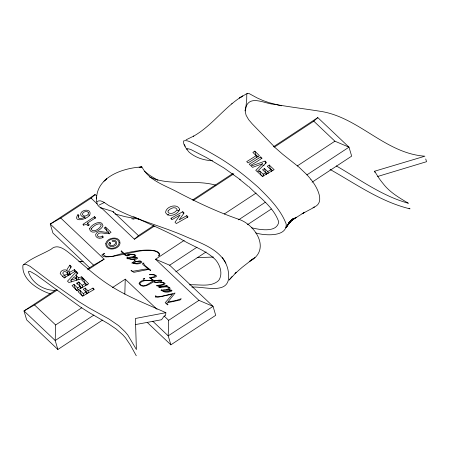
<?xml version="1.0" encoding="UTF-8"?>
<svg xmlns="http://www.w3.org/2000/svg" width="449" height="449" viewBox="0 0 449 449"><rect width="100%" height="100%" fill="white"/><g stroke="black" fill="none" stroke-linecap="round" stroke-linejoin="round"><path stroke-width="0.67" d="M254.948 257.53L249.262 261.52C271.712 250.374 255.633 224.163 237.757 218.955C217.26 211.827 197.644 202.6 178.421 192.559C165.524 185.437 149.051 180.936 141.946 166.944C122.442 167.96 94.688 177.462 96.619 201.601M57.87 349.485L26.671 319.907L23.999 310.944L34.534 304.966L55.642 324.975L55.199 340.516L57.87 349.485L102.535 320.092M124.816 294.14L125.243 279.171L112.407 287.618M135.519 324.582L161.578 319.727L164.16 316.062L168.65 320.317L168.207 335.858L170.878 344.826L215.716 315.316L213.045 306.353L169.638 265.207L155.539 259.23L184.247 240.338M96.513 198.784L96.591 197.016M50.305 293.848C38.524 289.992 21.457 279.615 22.927 265.303C31.133 258.074 41.701 254.6 51.079 249.262C58.123 242.567 66.867 251.249 72.457 255.588C84.614 265.965 96.406 276.887 109.96 285.463C127.404 296.8 146.969 304.158 165.849 312.678L165.619 315.462L164.16 316.062M69.82 275.074L68.815 270.764L71.419 266.7L69.842 265.185L67.221 269.091L66.94 270.36L68.416 275.265L67.322 274.81M68.416 275.265L69.505 272.521M244.958 110.931L245.221 109.764M64.19 277.993L64.566 277.274M141.3 167.258L141.761 166.905L139.083 167.382L141.592 166.921M245.35 109.18C248.662 93.403 264.854 104.14 274.743 104.342C289.751 106.98 304.882 108.843 319.924 111.24C358.734 116.903 385.102 153.496 424.911 156.196L374.589 171.226L374.943 172.349M155.5 295.964L155.511 296.862L157.779 297.283L172.568 294.134L165.215 302.727L167.612 304.91L167.982 304.562L166.781 303.406L167.045 302.822L179.712 300.106L180.678 299.59L181.183 298.686L176.014 300.516L167.96 301.93L175.065 293.029L162.28 296.16L157.986 296.682L155.5 295.964L155.859 297.171M286.81 226.7L288.365 224.102L285.94 227.856L291.272 220.19L287.107 225.802M287.107 225.796L292.703 218.786L289.038 223.114L293.719 218.315L288.758 222.827M167.746 215.155L168.487 214.229M229.046 280.142L236.084 272.588L234.995 273.626L242.241 267.256L252.299 259.427M229.534 279.458L232.021 276.578M289.038 223.114L290.632 221.306L288.084 224.096M76.004 278.021L76.886 277.022M71.425 281.944L70.886 280.148L74.281 276.663L76.094 278.459L76.599 280.154M262.39 164.008L262.727 163.666L252.557 167.359L251.165 166.046L265.045 161.101L266.453 162.448L257.17 171.608L255.767 170.334L262.053 164.345M77.166 279.626L75.825 275.125L77.918 273.082L76.465 271.645L67.485 281.158L68.893 282.533L83.121 278.268L83.514 279.581M289.667 222.294L291.339 220.717L289.027 222.856M103.927 181.244L106.699 178.713L104.538 180.678M153.811 225.516L138.438 235.635L134.431 239.222L101.412 207.926L100.974 208.078C98.971 206.63 96.125 204.447 96.978 201.618C101.687 198.379 106.884 205.535 111.352 206.714C119.137 210.996 127.247 214.667 135.536 217.844C152.716 224.494 170.463 229.669 187.272 237.268C204.317 244.357 226.941 252.164 228.569 273.839C230.853 295.975 204.402 286.142 191.858 287.096M89.721 267.896L52.926 233.014L50.254 224.051L60.789 218.074L91.085 198.132L95.093 194.546L96.451 195.831M274.39 147.115L313.789 121.185L317.797 117.599L348.996 147.171L351.668 156.134L312.072 182.199M84.822 217.024C83.026 218.068 79.456 219.959 78.115 217.355L78.99 215.587L77.991 214.639C71.576 223.338 89.087 219.398 90.092 213.915C90.805 207.904 79.641 209.812 80.741 215.065L82.1 216.592L84.822 217.024L85.181 218.231M109.797 242.393C106.323 244.991 111.739 248.269 114.22 246.041C118.934 244.778 116.325 238.217 112.009 240.888L112.688 241.534L114.141 241.27L115.258 241.764L115.601 243.302C114.635 245.137 111.223 246.899 109.814 244.632L110.476 243.032L109.797 242.393L110.157 243.599M279.458 105.352L268.906 102.613L262.918 100.509L257.036 97.876L248.718 93.358L247.36 93.313L239.474 98.022L242.746 95.946C224.416 106.952 212.186 125.748 193.429 136.249L193.783 136.053L186.088 139.813M231.706 103.882L232.015 103.618M247.36 93.313L246.793 94.402L246.703 99.605L245.367 112.149L246.108 115.258L248.611 119.636L252.069 123.711L275.557 148.013L282.679 154.237L298.815 167.022L306.689 174.509A19.767 4.737 50.1 0 1 310.899 179.404M288.853 222.771L296.144 217.221L291.294 220.7L295.246 218.001M62.596 276.455L63.511 275.737M256.183 155.657L246.703 161.634L248.016 162.897L259.432 155.663L254.791 151.128L252.871 152.419L256.183 155.657L256.716 157.431M292.759 219.701L303.518 212.933L304.792 212.209L302.082 213.775L314.614 207.101M260.74 156.942L249.223 164.199L250.536 165.451L255.728 162.336L262.064 158.228L260.74 156.942L261.256 158.677M95.093 194.546L50.254 224.051L93.6 265.14L104.134 259.163L60.789 218.074M83.447 225.46L83.087 224.253L94.593 216.682L95.665 217.703L87.488 223.086L88.206 225.499M108.551 232.116C104.331 233.317 98.09 228.917 95.62 234.552C95.194 238.52 101.008 239.373 103.399 236.999L102.372 236.028C100.935 237.145 98.342 237.572 97.416 235.602L97.371 234.844C100.391 229.967 107.081 236.297 111.049 232.279L105.543 227.065L104.174 227.969L108.551 232.116L109.09 233.929M56.591 289.493L23.999 310.944L55.199 340.516L93.869 315.069M87.527 269.136L93.6 265.14M192.531 200.035L232.958 173.432M273.385 146.823L317.797 117.599M34.534 304.966L57.349 289.947M87.959 269.804L104.134 259.163M134.431 239.222L154.45 226.049M193.272 200.501L233.828 173.808M55.642 324.975L81.797 307.761M224.231 214.027L256.098 193.053M297.238 165.984L334.898 141.194L348.996 147.171L306.863 174.902M169.638 265.207L196.971 247.219M238.537 219.864L265.297 202.252M175.806 271.875L206.085 251.945M247.433 224.736L271.308 209.021M168.65 320.317L198.946 300.375L213.045 306.353L168.207 335.858L152.772 321.231M64.774 275.394L67.692 273.542C66.794 271.505 62.983 270.5 62.753 273.323L64.774 275.394L65.33 277.257M263.765 176.137L263.176 174.156L259.713 171.007L257.726 172.107L262.469 176.395L274.148 169.688L269.22 165.058L267.284 166.293L270.899 169.666L271.415 171.4M78.238 290.166L77.587 287.994L74.001 284.419L72.048 285.643L76.975 290.537L88.638 283.774L83.581 278.722L81.595 279.8L85.31 283.504L85.888 285.429M83.84 295.61L83.25 293.624L80.034 290.43L78.081 291.642L82.627 296.155L94.296 289.392L92.96 288.073L87.965 290.823L85.192 288.062L83.217 289.212L85.995 291.968L86.567 293.893M270.899 169.666L267.744 171.569L264.506 168.571L262.547 169.739L265.78 172.708L266.336 174.577M171.03 218.253L182.76 211.715L184.101 213.034L179.1 219.892L186.767 215.672L188.013 216.912L176.317 223.568L175.009 222.255L180.077 215.015L172.281 219.51L171.03 218.253L171.395 219.482M77.587 287.994L80.158 286.44L80.786 288.555M83.25 293.624L85.995 291.968M77.155 284.228L76.818 283.111L78.783 281.961L82.122 285.295L82.734 287.349M251.911 259.573L253.517 258.635M70.246 274.85L69.511 272.436L74.422 269.636L75.752 270.943L64.156 277.931L60.166 273.621C60.284 270.663 64.51 268.839 66.94 270.36M82.122 285.295L85.31 283.504M265.78 172.708L263.176 174.156M121.275 250.94L121.067 251.165L123.604 253.528C117.374 253.786 108.394 259.864 103.304 254.695L104.471 253.337L102.046 254.628L102.024 255.532L103.865 256.632L106.25 256.918L112.312 256.458L124.311 254.201L126.517 255.874L129.334 255.593L127.123 255.706L124.755 254.112C134.548 252.321 144.617 248.869 154.63 250.997A12.185 8.812 -16.6 0 1 158.374 252.955L159.053 253.91C159.81 255.088 157.257 257.642 159.569 255.032L159.737 254.117C158.329 250.738 153.743 250.581 150.617 250.155C141.626 249.672 132.713 251.474 123.98 253.427L121.275 250.94L121.634 252.147M98.982 205.098L104.538 202.42M262.912 165.664L264.164 165.181M70.886 280.148L76.094 278.459M377.626 176.491L426.55 161.696L425.731 158.946M75.825 275.125L78.474 277.751L81.696 276.842L83.121 278.268M23.73 264.5L26.07 264.343L30.049 266.302L48.273 280.109L78.766 301.588L88.649 307.733L109.101 319.104L118.592 325.609L125.063 331.732L127.864 335.111L136.395 349.552L135.407 318.476L165.849 312.678M312.987 207.46C326.468 203.448 316.517 186.049 310.882 179.409M128.066 259.045L127.707 257.838L126.624 257.99L131.366 259.494M79.063 261.75L83.144 261.447M197.117 257.591L213.516 257.069M78.985 261.526L81.763 261.47M189.467 284.862C198.997 284.133 210.946 287.68 218.685 280.502C223.074 274.143 220.263 265.404 215.683 259.937C206.102 250.239 192.408 246.26 181.026 239.132C166.899 231.594 152.189 225.252 137.663 218.551M212.579 160.725C203.992 160.45 195.236 157.644 188.765 151.846C186.559 148.737 182.872 144.881 183.585 140.907C188.367 139.471 193.098 143.977 197.465 145.56C205.395 149.753 213.23 154.13 220.886 158.8C234.232 167.073 246.54 176.917 258.276 187.323C269.142 198.071 280.692 209.453 286.181 223.989C287.197 237.392 263.945 235.596 255.706 232.896M54.593 290.374C43.312 290.368 31.514 282.601 28.366 271.696L29.157 271.28L30.712 271.712L36.1 274.827L80.309 306.908L88.262 312.021L108.467 323.796L116.027 328.909L122.7 334.707L125.563 337.906L130.249 344.866L136.272 355.776M140.408 219.421L125.383 216.732L114.865 213.909M215.812 185.168C194.047 179.084 170.463 186.503 149.551 177.013M131.675 218.736L134.026 219.202M280.069 105.498L281.411 105.801M88.504 214.992L89.351 215.189M251.406 227.761C259.208 229.574 276.831 233.199 278.762 221.935C273.722 207.096 259.494 197.487 248.864 186.661M101.412 207.926L113.041 211.558L138.438 235.635M133.645 216.693L137.085 218.287M330.077 169.453C355.984 183.983 380.679 201.814 410.055 208.864L408.994 208.213M157.896 180.324L150.022 175.531L144.348 171.142M336.29 165.917C359.711 179.392 381.981 196.005 408.382 203.262C399.296 197.79 389.816 192.363 383.255 183.787A148.159 107.115 -16.6 0 1 378.934 178.113L374.589 171.226M240.31 179.673L223.989 167.982L206.562 157.633L190.572 149.377L187.02 148.524L187.02 149.764M313.789 121.185L334.898 141.194M258.192 157.01L255.902 154.838L254.791 151.128M272.695 170.76L270.219 168.414L269.22 165.058M267.183 173.634L265.55 172.079L264.506 168.571M262.598 176.451L260.841 174.784L259.713 171.007M91.085 198.132L97.13 203.868M155.539 259.23L198.946 300.375M87.488 223.086L89.373 224.876L88.262 225.606L86.225 224.5L83.884 225.005L83.087 224.253M125.243 279.171L157.055 309.322M147.16 322.337L170.878 344.826M87.224 284.986L84.749 282.64L83.581 278.722M87.712 293.259L86.354 291.968L85.192 288.062M81.712 287.854L80.079 286.305L78.783 281.961M77.127 290.671L75.365 289.004L74.001 284.419M82.857 296.11L81.286 294.617L80.034 290.43M76.818 283.111L80.158 286.44M127.707 257.838L127.28 257.097L127.959 257.788C129.233 256.71 134.997 257.457 134.925 255.127L132.242 254.415L127.555 254.358L132.371 254.269L135.104 254.858L135.879 255.554L135.374 256.441L132.449 257.372C136.676 256.379 140.935 258.781 133.942 259.505L135.239 260.751L135.054 261.644L139.476 260.998L140.924 261.195L141.963 262.177C139.869 264.197 135.895 264.455 133.342 263.092C129.261 263.512 134.487 262.137 134.756 260.504L133.987 259.718L131.366 259.5M69.511 272.436L68.731 271.426M184.174 144.589L185.302 146.295M222.401 257.468L225.864 263.052M100.43 207.18L100.974 208.078M113.041 211.558L113.631 212.63M265.045 161.101L265.875 163.896M267.744 171.569L268.283 173.376M186.767 215.672L187.323 217.529M182.76 211.715L183.344 213.679M124.755 254.112L125.114 255.318M123.98 253.427L124.339 254.634M105.543 227.065L106.8 231.286M102.372 236.028L102.911 237.841M94.593 216.682L95.132 218.495M77.991 214.639L78.53 216.452M92.96 288.073L93.448 289.712M87.965 290.823L88.52 292.686M81.696 276.842L82.15 278.363M78.474 277.751L78.962 279.379M76.465 271.645L77.116 273.834M74.422 269.636L75.09 271.875M69.842 265.185L70.532 267.503M67.692 273.542L68.242 275.389M239.715 179.499A108.394 20.267 29.3 0 1 248.269 186.453M177.265 210.306A4.698 3.396 -16.6 0 1 179.089 210.89M154.119 280.558C154.86 281.472 159.945 279.048 161.775 280.625L161.853 281.298L160.265 282.135C170.244 283.471 162.336 284.98 158.587 286.019C160.972 287.152 173.533 283.998 163.425 286.748C166.747 285.833 174.605 288.516 166.764 289.897C179.157 289.381 166.001 294.454 162.499 290.862L160.938 290.514L162.016 290.363L161.662 289.594L162.274 290.312C163.548 289.235 169.312 289.981 169.239 287.652C168.033 285.166 151.728 289.656 162.347 286.468C148.08 285.177 164.182 285.906 164.065 283.089C160.708 281.276 156.892 283.628 153.524 281.843C149.517 284.195 142.176 289.296 139.016 283.437C141.171 278.374 148.647 281.22 152.783 280.064C152.89 279.166 148.069 277.656 149.697 277.527C157.167 276.954 157.391 274.288 149.394 274.721C151.049 274.154 154.933 274.429 156.561 275.955L156.594 276.186C153.704 279.065 146.514 276.298 154.119 280.558M161.011 280.726C153.541 284.722 150.864 279.497 161.011 280.726M88.515 212.82C88.739 215.761 83.615 217.451 82.386 214.543C82.397 211.883 87.286 210.003 88.515 212.82M133.538 263.019L136.322 263.35A11.629 8.408 -16.6 0 0 138.41 262.979C140.683 262.962 142.238 260.661 138.876 261.217A11.725 8.475 -16.6 0 0 136.013 261.672L133.538 263.019M89.564 228.799C90.704 235.905 101.384 230.113 102.984 225.763C101.816 218.775 91.22 224.522 89.564 228.799M136.771 257.788C134.431 259.051 130.94 259.685 128.465 258.304L133.695 257.412L136.771 257.788M139.936 283.151L139.869 283.987C143.691 289.145 149.394 282.427 153.536 280.995C149.276 280.507 143.164 279.446 139.936 283.151M171.086 290.312C168.74 291.575 165.249 292.215 162.774 290.829L168.005 289.936L171.086 290.312M105.79 243.554C105.251 251.569 118.648 250.155 119.995 243.56C120.573 235.529 107.12 236.965 105.79 243.554M119.12 242.595C118.89 248.493 107.9 250.918 106.666 244.52C106.89 238.621 117.885 236.191 119.12 242.595M168.111 210.94L167.96 211.922L168.459 212.804C171.243 214.673 174.992 212.472 176.855 210.211L177.035 209.273C175.099 205.917 169.851 208.504 168.111 210.94M150.735 270.186L150.449 270.494L149.017 269.625L147.743 269.574L133.875 272.33L130.979 270.663L131.327 270.405L132.646 271.314L145.296 269.103L148.681 269.293L143.506 265.073A18.33 13.251 -16.6 0 1 142.675 264.22L142.468 263.569L143.91 262.974L143.557 263.524L145.19 265.724L150.735 270.186M144.724 278.75C142.524 281.018 142.72 277.291 144.724 278.75M179.611 209.29C178.225 214.392 168.796 218.147 165.63 212.742C165.254 206.619 177.411 202.875 179.611 209.29M91.237 228.81L91.125 229.344C93.476 233.312 100.812 228.131 101.278 224.803L99.975 223.804C96.507 223.72 93.336 226.262 91.237 228.81"/></g></svg>
